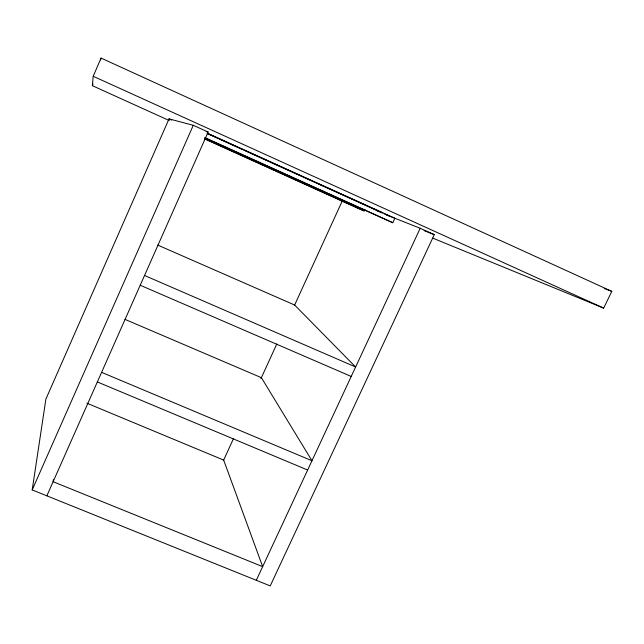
<?xml version="1.0" encoding="UTF-8"?>
<svg xmlns="http://www.w3.org/2000/svg" width="644" height="644" viewBox="0 0 644 644"><rect width="100%" height="100%" fill="white"/><g stroke="black" fill="none" stroke-linecap="round" stroke-linejoin="round"><path stroke-width="0.97" d="M169.292 120.557L92.366 85.7L93.211 76.282L101.06 58.089L611.8 291.346L603.661 308.114L432.72 238.111M53.315 479.724L53.114 481.72L262.672 566.639L223.669 460.09L86.9 403.2M386.585 214.983L420.21 228.274L434.281 234.658L270.222 585.911L32.2 489.915L45.893 399.095L169.026 118.874L193.281 125.298L208.133 132.044L46.859 495.832M100.593 59.997L101.06 58.089M92.366 85.7L93.114 83.97M32.2 489.915L193.281 125.298M223.379 460.718L233.402 438.822M260.957 378.616L276.823 343.952M294.356 305.642L342.367 200.743M204.881 138.999L359.054 208.801L364.15 210.902L364.89 209.284M204.712 137.792L392.8 222.727L394.869 218.26L207.159 133.115M256.304 580.3L420.21 228.274M206.217 131.489L208.133 132.044M604.273 288.552L611.8 291.346M376.676 210.572L382.343 212.802M424.082 230.6L434.281 234.658M97.349 381.94L307.647 470.031M101.599 372.345L311.97 460.75L261.384 377.682L124.984 319.368M140.215 285.244L351.213 376.45M144.546 275.479L355.617 367.008L294.638 305.031L157.74 245.082M169.026 118.874L171.65 120.066M205.114 137.727L392.8 222.727M204.929 138.814L364.15 210.902M93.211 76.282L603.661 308.114M207.698 133.55L382.174 212.689M207.4 133.598L243.271 149.867M244.857 150.591L369.423 207.086M370.034 207.36L382.222 212.89M384.049 213.719L388.622 215.788"/></g></svg>
